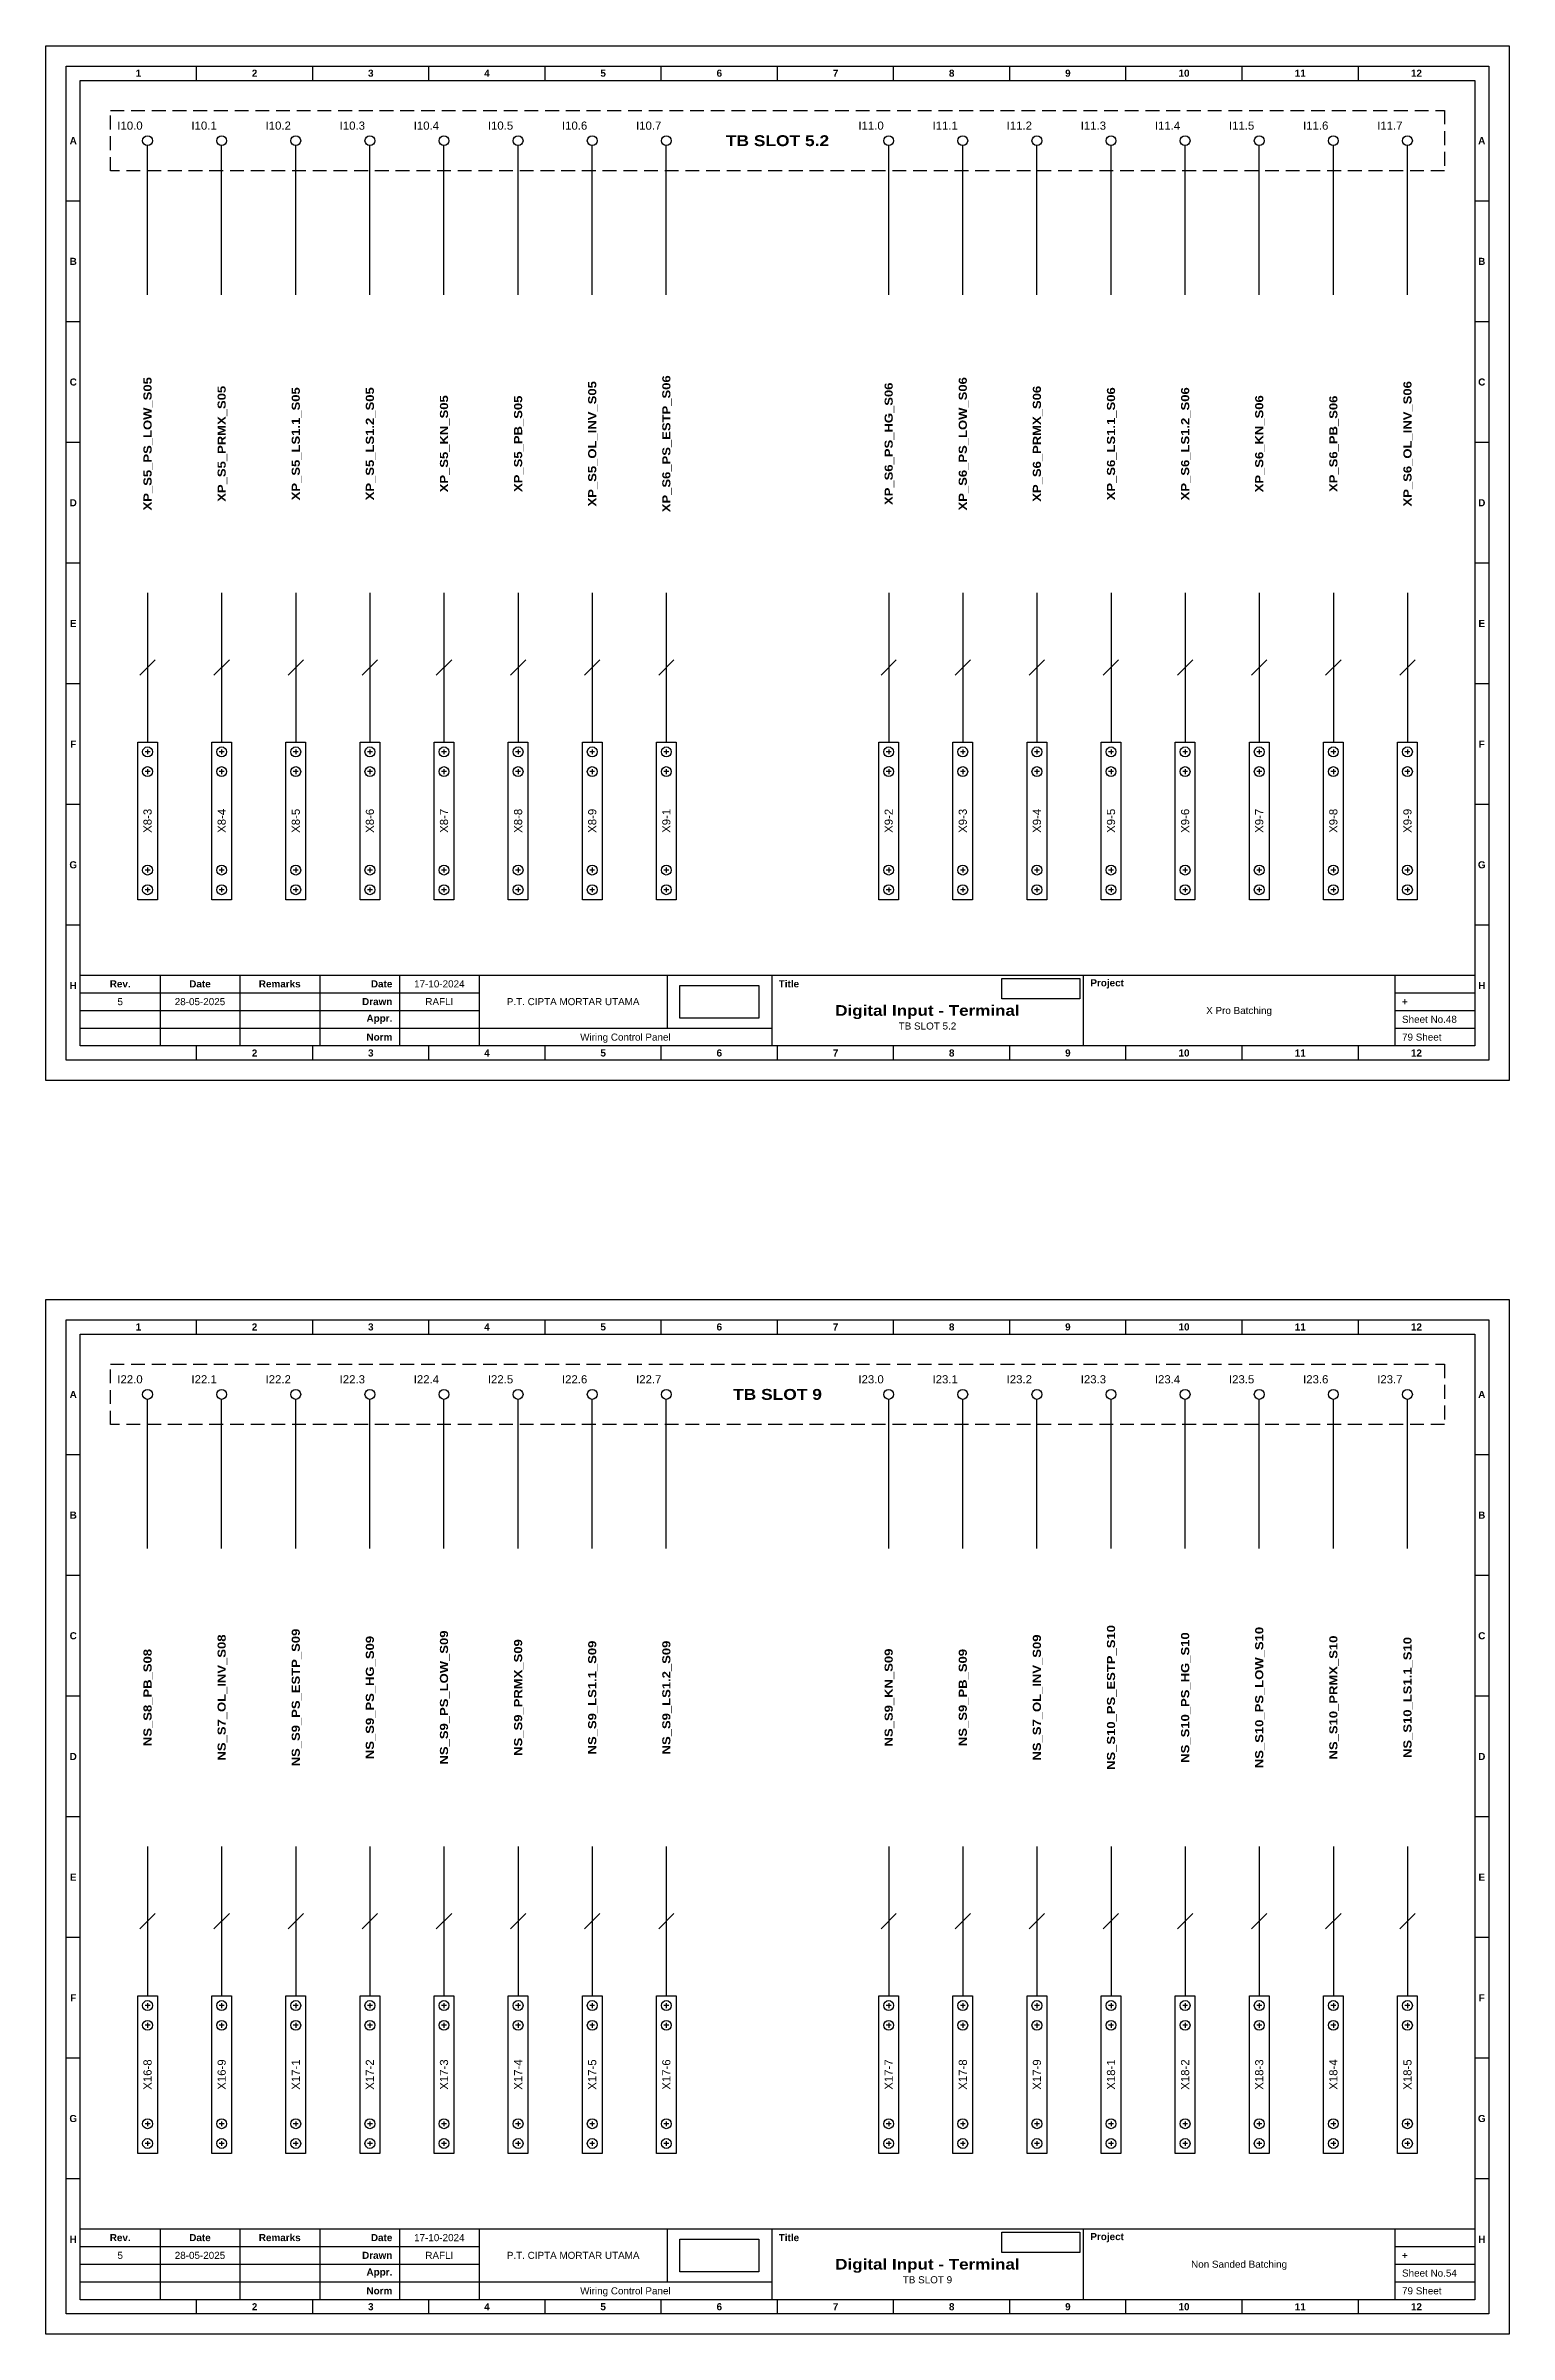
# Model space of a CAD drawing. Header units: millimetres. Extents: x 1758 to 3576, y 1915 to 2566.
# Drawn here: x 2068.1 to 2337.5, y 1914.5 to 2335.6 of the extents above; entities that cross this region are included whole.
import ezdxf
from ezdxf.enums import TextEntityAlignment as Align

# ---------------------------------------------------------------- set-up
doc = ezdxf.new("R2010")
doc.units = ezdxf.units.MM
doc.linetypes.add('HIDDEN', pattern=[9.525, 6.35, -3.175])
doc.styles.add('Bold', font='ariblk.ttf', dxfattribs={"height": 25.4})
doc.styles.get("Standard").update_dxf_attribs({"font": 'arial.ttf'})
picture_1 = doc.add_image_def('image1.png', size_in_pixel=(2048, 847))
picture_2 = doc.add_image_def('image2.png', size_in_pixel=(2092, 542))

# ---------------------------------------------------------------- blocks, each defined once
blk = doc.blocks.new('KOP MU PROJECT')
at = {"color": 6, "ltscale": 50}
for p, q in [((27.74, 184.05), (27.74, 186.66)), ((49.13, 184.05), (49.13, 186.66)), ((70.51, 184.05), (70.51, 186.66)), ((91.89, 184.05), (91.89, 186.66)), ((113.27, 184.05), (113.27, 186.66)), ((134.66, 184.05), (134.66, 186.66)), ((156.04, 184.05), (156.04, 186.66)), ((177.42, 184.05), (177.42, 186.66)), ((198.8, 184.05), (198.8, 186.66)), ((220.19, 184.05), (220.19, 186.66)), ((241.57, 184.05), (241.57, 186.66)), ((6.36, 161.84), (3.75, 161.84)), ((265.59, 161.84), (262.98, 161.84)), ((6.36, 139.63), (3.75, 139.63)), ((265.59, 139.63), (262.98, 139.63)), ((6.36, 117.42), (3.75, 117.42)), ((265.59, 117.42), (262.98, 117.42)), ((6.36, 95.22), (3.75, 95.22)), ((265.59, 95.22), (262.98, 95.22)), ((6.36, 73.01), (3.75, 73.01)), ((265.59, 73.01), (262.98, 73.01)), ((6.36, 50.8), (3.75, 50.8)), ((265.59, 50.8), (262.98, 50.8)), ((6.36, 28.59), (3.75, 28.59)), ((265.59, 28.59), (262.98, 28.59)), ((27.74, 3.75), (27.74, 6.36)), ((49.13, 3.75), (49.13, 6.36)), ((70.51, 3.75), (70.51, 6.36)), ((91.89, 3.75), (91.89, 6.36)), ((113.27, 3.75), (113.27, 6.36)), ((134.66, 3.75), (134.66, 6.36)), ((156.04, 3.75), (156.04, 6.36)), ((177.42, 3.75), (177.42, 6.36)), ((198.8, 3.75), (198.8, 6.36)), ((220.19, 3.75), (220.19, 6.36)), ((241.57, 3.75), (241.57, 6.36))]:
    blk.add_line(p, q, dxfattribs=at)
at = {"ltscale": 50}
for p, q in [((6.36, 19.41), (262.98, 19.41)), ((21.04, 19.41), (21.04, 6.36)), ((35.72, 19.41), (35.72, 6.36)), ((50.41, 19.41), (50.41, 6.36)), ((65.09, 19.41), (65.09, 6.36)), ((79.77, 19.41), (79.77, 6.36)), ((114.35, 19.41), (114.35, 9.62)), ((133.6, 19.41), (133.6, 6.36)), ((190.95, 19.41), (190.95, 6.36)), ((248.3, 19.41), (248.3, 6.36)), ((6.36, 16.15), (79.77, 16.15)), ((6.36, 12.89), (79.77, 12.89)), ((248.3, 16.15), (262.98, 16.15)), ((248.3, 12.89), (262.98, 12.89)), ((6.36, 9.62), (133.6, 9.62)), ((248.3, 9.62), (262.98, 9.62))]:
    blk.add_line(p, q, dxfattribs=at)
at = {"color": 1, "ltscale": 50}
blk.add_lwpolyline([(269.34, 0), (0, 0), (0, 190.41), (269.34, 190.41)], close=True, dxfattribs=at)
at = {"color": 6, "ltscale": 50}
for points in [[(265.59, 3.75), (3.75, 3.75), (3.75, 186.66), (265.59, 186.66)], [(262.98, 6.36), (6.36, 6.36), (6.36, 184.05), (262.98, 184.05)]]:
    blk.add_lwpolyline(points, close=True, dxfattribs=at)
at = {"ltscale": 50, "char_height": 1.305, "attachment_point": 4}
for s, width, heights, insert in [('\\pxqc;{\\fArial|b1|i0|c0|p34;1}', 21.3825, [2.51], (6.36, 185.36)), ('\\pxqc;{\\fArial|b1|i0|c0|p34;2}', 21.3825, [2.51], (27.74, 185.36)), ('\\pxqc;{\\fArial|b1|i0|c0|p34;3}', 21.3825, [2.51], (49.13, 185.36)), ('\\pxqc;{\\fArial|b1|i0|c0|p34;4}', 21.3825, [2.51], (70.51, 185.36)), ('\\pxqc;{\\fArial|b1|i0|c0|p34;5}', 21.3825, [2.51], (91.89, 185.36)), ('\\pxqc;{\\fArial|b1|i0|c0|p34;6}', 21.3825, [2.51], (113.27, 185.36)), ('\\pxqc;{\\fArial|b1|i0|c0|p34;7}', 21.3825, [2.51], (134.66, 185.36)), ('\\pxqc;{\\fArial|b1|i0|c0|p34;8}', 21.3825, [2.51], (156.04, 185.36)), ('\\pxqc;{\\fArial|b1|i0|c0|p34;9}', 21.3825, [2.51], (177.42, 185.36)), ('\\pxqc;{\\fArial|b1|i0|c0|p34;10}', 21.3825, [2.51], (198.8, 185.36)), ('\\pxqc;{\\fArial|b1|i0|c0|p34;11}', 21.3825, [2.51], (220.19, 185.36)), ('\\pxqc;{\\fArial|b1|i0|c0|p34;12}', 21.3825, [2.51], (241.57, 185.36)), ('\\pxqc;{\\fArial|b1|i0|c0|p34;A}', 2.61, [2.51], (3.75, 172.95)), ('\\pxqc;{\\fArial|b1|i0|c0|p34;A}', 2.61, [2.51], (262.98, 172.95)), ('\\pxqc;{\\fArial|b1|i0|c0|p34;B}', 2.61, [2.51], (3.75, 150.74)), ('\\pxqc;{\\fArial|b1|i0|c0|p34;B}', 2.61, [2.51], (262.98, 150.74)), ('\\pxqc;{\\fArial|b1|i0|c0|p34;C}', 2.61, [2.51], (3.75, 128.53)), ('\\pxqc;{\\fArial|b1|i0|c0|p34;C}', 2.61, [2.51], (262.98, 128.53)), ('\\pxqc;{\\fArial|b1|i0|c0|p34;D}', 2.61, [2.51], (3.75, 106.32)), ('\\pxqc;{\\fArial|b1|i0|c0|p34;D}', 2.61, [2.51], (262.98, 106.32)), ('\\pxqc;{\\fArial|b1|i0|c0|p34;E}', 2.61, [2.51], (3.75, 84.11)), ('\\pxqc;{\\fArial|b1|i0|c0|p34;E}', 2.61, [2.51], (262.98, 84.11)), ('\\pxqc;{\\fArial|b1|i0|c0|p34;F}', 2.61, [2.51], (3.75, 61.9)), ('\\pxqc;{\\fArial|b1|i0|c0|p34;F}', 2.61, [2.51], (262.98, 61.9)), ('\\pxqc;{\\fArial|b1|i0|c0|p34;G}', 2.61, [2.51], (3.75, 39.69)), ('\\pxqc;{\\fArial|b1|i0|c0|p34;G}', 2.61, [2.51], (262.98, 39.69)), ('\\pxqc;{\\fArial|b1|i0|c0|p34;H}', 2.61, [2.51], (3.75, 17.47)), ('\\pxqc;{\\fArial|b1|i0|c0|p34;Rev.}', 14.6811, [2.88], (6.36, 17.78)), ('\\pxqc;{\\fArial|b1|i0|c0|p34;Date}', 14.6811, [2.88], (21.04, 17.78)), ('\\pxqc;{\\fArial|b1|i0|c0|p34;Remarks}', 14.6811, [2.88], (35.72, 17.78)), ('\\pxqr;{\\fArial|b1|i0|c0|p34;Date}', 13.3761, [2.88], (50.41, 17.78)), ('\\pxql;{\\fArial|b1|i0|c0|p34;Title}', 50.2419, [2.88], (134.9, 17.78)), ('\\pxql;{\\fArial|b1|i0|c0|p34;Project}', 50.2419, [2.88], (192.25, 17.78)), ('\\pxqc;{\\fArial|b1|i0|c0|p34;H}', 2.61, [2.51], (262.98, 17.47)), ('\\pxqr;{\\fArial|b1|i0|c0|p34;Drawn}', 13.3761, [2.88], (50.41, 14.52)), ('\\pxql;{\\fArial|b1|i0|c0|p34;+}', 14.6811, [2.88], (249.61, 14.52)), ('\\pxqr;{\\fArial|b1|i0|c0|p34;Appr.}', 13.3761, [2.88], (50.41, 11.26)), ('\\pxqr;{\\fArial|b1|i0|c0|p34;Norm}', 13.3761, [2.88], (50.41, 7.99)), ('\\pxqc;{\\fArial|b1|i0|c0|p34;2}', 21.3825, [2.51], (27.74, 5.06)), ('\\pxqc;{\\fArial|b1|i0|c0|p34;3}', 21.3825, [2.51], (49.13, 5.06)), ('\\pxqc;{\\fArial|b1|i0|c0|p34;4}', 21.3825, [2.51], (70.51, 5.06)), ('\\pxqc;{\\fArial|b1|i0|c0|p34;5}', 21.3825, [2.51], (91.89, 5.06)), ('\\pxqc;{\\fArial|b1|i0|c0|p34;6}', 21.3825, [2.51], (113.27, 5.06)), ('\\pxqc;{\\fArial|b1|i0|c0|p34;7}', 21.3825, [2.51], (134.66, 5.06)), ('\\pxqc;{\\fArial|b1|i0|c0|p34;8}', 21.3825, [2.51], (156.04, 5.06)), ('\\pxqc;{\\fArial|b1|i0|c0|p34;9}', 21.3825, [2.51], (177.42, 5.06)), ('\\pxqc;{\\fArial|b1|i0|c0|p34;10}', 21.3825, [2.51], (198.8, 5.06)), ('\\pxqc;{\\fArial|b1|i0|c0|p34;11}', 21.3825, [2.51], (220.19, 5.06)), ('\\pxqc;{\\fArial|b1|i0|c0|p34;12}', 21.3825, [2.51], (241.57, 5.06))]:
    blk.add_mtext_dynamic_manual_height_columns(s, width=width, gutter_width=0.0326, heights=heights, dxfattribs=dict(at, insert=insert))
at = {"ltscale": 50}
for tag, p in [('DATECREATED', (72.43, 17.78)), ('REV', (13.7, 14.52)), ('REVDATE', (28.38, 14.52)), ('REMARKS', (43.06, 14.52)), ('DRAWN', (72.43, 14.52)), ('COMPANY', (97.06, 14.52)), ('PROJECT', (219.62, 12.89)), ('NORM', (72.43, 7.99)), ('APPR', (72.43, 11.26)), ('DRAWINGCATEGORY', (106.68, 7.99)), ('DESCRIPTION', (162.27, 10.03))]:
    blk.add_attdef(tag, text='', height=1.3, dxfattribs=at).set_placement(p, align=Align.MIDDLE_CENTER)
at = {"ltscale": 50, "style": 'Bold'}
blk.add_attdef('TITLE', text='', height=1.96, dxfattribs=at).set_placement((162.27, 12.89), align=Align.MIDDLE_CENTER)
at = {"ltscale": 50}
for tag, p in [('TOTALSHEET', (249.61, 7.99)), ('SHEETNUMBER', (249.61, 11.26))]:
    blk.add_attdef(tag, text='', height=1.3, dxfattribs=at).set_placement(p, align=Align.MIDDLE_LEFT)
image = blk.add_image(picture_1, insert=(116.72, 11.48), size_in_units=(14.5, 6), dxfattribs=at)
image.dxf.flags = 15
image = blk.add_image(picture_2, insert=(175.94, 15.04), size_in_units=(14.36, 3.72), dxfattribs=at)
image.dxf.flags = 15

msp = doc.modelspace()

# ---------------------------------------------------------------- linework, layer by layer
at = {"color": 146, "true_color": 0x105689}
for p, q in [((2086.85, 2289.83), (2086.85, 2317.27)), ((2100.49, 2289.83), (2100.49, 2317.27)), ((2114.13, 2289.83), (2114.13, 2317.27)), ((2127.77, 2289.83), (2127.77, 2317.27)), ((2141.41, 2289.83), (2141.41, 2317.27)), ((2155.05, 2289.83), (2155.05, 2317.27)), ((2168.69, 2289.83), (2168.69, 2317.27)), ((2182.33, 2289.83), (2182.33, 2317.27)), ((2223.25, 2289.83), (2223.25, 2317.27)), ((2236.89, 2289.83), (2236.89, 2317.27)), ((2250.53, 2289.83), (2250.53, 2317.27)), ((2264.17, 2289.83), (2264.17, 2317.27)), ((2277.81, 2289.83), (2277.81, 2317.27)), ((2291.45, 2289.83), (2291.45, 2317.27)), ((2305.09, 2289.83), (2305.09, 2317.27)), ((2318.73, 2289.83), (2318.73, 2317.27)), ((2086.85, 2234.96), (2086.85, 2207.52)), ((2100.49, 2234.96), (2100.49, 2207.52)), ((2114.13, 2234.96), (2114.13, 2207.52)), ((2127.77, 2234.96), (2127.77, 2207.52)), ((2141.41, 2234.96), (2141.41, 2207.52)), ((2155.05, 2234.96), (2155.05, 2207.52)), ((2168.69, 2234.96), (2168.69, 2207.52)), ((2182.33, 2234.96), (2182.33, 2207.52)), ((2223.25, 2234.96), (2223.25, 2207.52)), ((2236.89, 2234.96), (2236.89, 2207.52)), ((2250.53, 2234.96), (2250.53, 2207.52)), ((2264.17, 2234.96), (2264.17, 2207.52)), ((2277.81, 2234.96), (2277.81, 2207.52)), ((2291.45, 2234.96), (2291.45, 2207.52)), ((2305.09, 2234.96), (2305.09, 2207.52)), ((2318.73, 2234.96), (2318.73, 2207.52)), ((2085.44, 2219.83), (2088.27, 2222.66)), ((2099.08, 2219.83), (2101.91, 2222.66)), ((2112.72, 2219.83), (2115.55, 2222.66)), ((2126.36, 2219.83), (2129.19, 2222.66)), ((2140, 2219.83), (2142.83, 2222.66)), ((2153.64, 2219.83), (2156.47, 2222.66)), ((2167.28, 2219.83), (2170.11, 2222.66)), ((2180.92, 2219.83), (2183.74, 2222.66)), ((2221.84, 2219.83), (2224.66, 2222.66)), ((2235.48, 2219.83), (2238.3, 2222.66)), ((2249.12, 2219.83), (2251.94, 2222.66)), ((2262.75, 2219.83), (2265.58, 2222.66)), ((2276.39, 2219.83), (2279.22, 2222.66)), ((2290.03, 2219.83), (2292.86, 2222.66)), ((2303.67, 2219.83), (2306.5, 2222.66)), ((2317.31, 2219.83), (2320.14, 2222.66)), ((2086.85, 2059.13), (2086.85, 2086.57)), ((2100.49, 2059.13), (2100.49, 2086.57)), ((2114.13, 2059.13), (2114.13, 2086.57)), ((2127.77, 2059.13), (2127.77, 2086.57)), ((2141.41, 2059.13), (2141.41, 2086.57)), ((2155.05, 2059.13), (2155.05, 2086.57)), ((2168.69, 2059.13), (2168.69, 2086.57)), ((2182.33, 2059.13), (2182.33, 2086.57)), ((2223.25, 2059.13), (2223.25, 2086.57)), ((2236.89, 2059.13), (2236.89, 2086.57)), ((2250.53, 2059.13), (2250.53, 2086.57)), ((2264.17, 2059.13), (2264.17, 2086.57)), ((2277.81, 2059.13), (2277.81, 2086.57)), ((2291.45, 2059.13), (2291.45, 2086.57)), ((2305.09, 2059.13), (2305.09, 2086.57)), ((2318.73, 2059.13), (2318.73, 2086.57)), ((2086.85, 2004.26), (2086.85, 1976.82)), ((2100.49, 2004.26), (2100.49, 1976.82)), ((2114.13, 2004.26), (2114.13, 1976.82)), ((2127.77, 2004.26), (2127.77, 1976.82)), ((2141.41, 2004.26), (2141.41, 1976.82)), ((2155.05, 2004.26), (2155.05, 1976.82)), ((2168.69, 2004.26), (2168.69, 1976.82)), ((2182.33, 2004.26), (2182.33, 1976.82)), ((2223.25, 2004.26), (2223.25, 1976.82)), ((2236.89, 2004.26), (2236.89, 1976.82)), ((2250.53, 2004.26), (2250.53, 1976.82)), ((2264.17, 2004.26), (2264.17, 1976.82)), ((2277.81, 2004.26), (2277.81, 1976.82)), ((2291.45, 2004.26), (2291.45, 1976.82)), ((2305.09, 2004.26), (2305.09, 1976.82)), ((2318.73, 2004.26), (2318.73, 1976.82)), ((2085.44, 1989.12), (2088.27, 1991.95)), ((2099.08, 1989.12), (2101.91, 1991.95)), ((2112.72, 1989.12), (2115.55, 1991.95)), ((2126.36, 1989.12), (2129.19, 1991.95)), ((2140, 1989.12), (2142.83, 1991.95)), ((2153.64, 1989.12), (2156.47, 1991.95)), ((2167.28, 1989.12), (2170.11, 1991.95)), ((2180.92, 1989.12), (2183.74, 1991.95)), ((2221.84, 1989.12), (2224.66, 1991.95)), ((2235.48, 1989.12), (2238.3, 1991.95)), ((2249.12, 1989.12), (2251.94, 1991.95)), ((2262.75, 1989.12), (2265.58, 1991.95)), ((2276.39, 1989.12), (2279.22, 1991.95)), ((2290.03, 1989.12), (2292.86, 1991.95)), ((2303.67, 1989.12), (2306.5, 1991.95)), ((2317.31, 1989.12), (2320.14, 1991.95))]:
    msp.add_line(p, q, dxfattribs=at)
at = {"color": 6}
for p, q in [((2087.31, 2205.71), (2086.4, 2205.71)), ((2086.85, 2206.16), (2086.85, 2205.26)), ((2086.85, 2202.54), (2086.85, 2201.63)), ((2100.95, 2205.71), (2100.04, 2205.71)), ((2100.49, 2206.16), (2100.49, 2205.26)), ((2100.49, 2202.54), (2100.49, 2201.63)), ((2114.59, 2205.71), (2113.68, 2205.71)), ((2114.13, 2206.16), (2114.13, 2205.26)), ((2114.13, 2202.54), (2114.13, 2201.63)), ((2128.23, 2205.71), (2127.32, 2205.71)), ((2127.77, 2206.16), (2127.77, 2205.26)), ((2127.77, 2202.54), (2127.77, 2201.63)), ((2141.86, 2205.71), (2140.96, 2205.71)), ((2141.41, 2206.16), (2141.41, 2205.26)), ((2141.41, 2202.54), (2141.41, 2201.63)), ((2155.5, 2205.71), (2154.6, 2205.71)), ((2155.05, 2206.16), (2155.05, 2205.26)), ((2155.05, 2202.54), (2155.05, 2201.63)), ((2169.14, 2205.71), (2168.24, 2205.71)), ((2168.69, 2206.16), (2168.69, 2205.26)), ((2168.69, 2202.54), (2168.69, 2201.63)), ((2182.78, 2205.71), (2181.88, 2205.71)), ((2182.33, 2206.16), (2182.33, 2205.26)), ((2182.33, 2202.54), (2182.33, 2201.63)), ((2223.7, 2205.71), (2222.8, 2205.71)), ((2223.25, 2206.16), (2223.25, 2205.26)), ((2223.25, 2202.54), (2223.25, 2201.63)), ((2237.34, 2205.71), (2236.44, 2205.71)), ((2236.89, 2206.16), (2236.89, 2205.26)), ((2236.89, 2202.54), (2236.89, 2201.63)), ((2250.98, 2205.71), (2250.08, 2205.71)), ((2250.53, 2206.16), (2250.53, 2205.26)), ((2250.53, 2202.54), (2250.53, 2201.63)), ((2264.62, 2205.71), (2263.72, 2205.71)), ((2264.17, 2206.16), (2264.17, 2205.26)), ((2264.17, 2202.54), (2264.17, 2201.63)), ((2278.26, 2205.71), (2277.36, 2205.71)), ((2277.81, 2206.16), (2277.81, 2205.26)), ((2277.81, 2202.54), (2277.81, 2201.63)), ((2291.9, 2205.71), (2291, 2205.71)), ((2291.45, 2206.16), (2291.45, 2205.26)), ((2291.45, 2202.54), (2291.45, 2201.63)), ((2305.54, 2205.71), (2304.64, 2205.71)), ((2305.09, 2206.16), (2305.09, 2205.26)), ((2305.09, 2202.54), (2305.09, 2201.63)), ((2319.18, 2205.71), (2318.27, 2205.71)), ((2318.73, 2206.16), (2318.73, 2205.26)), ((2318.73, 2202.54), (2318.73, 2201.63)), ((2087.31, 2202.08), (2086.4, 2202.08)), ((2100.95, 2202.08), (2100.04, 2202.08)), ((2114.59, 2202.08), (2113.68, 2202.08)), ((2128.23, 2202.08), (2127.32, 2202.08)), ((2141.86, 2202.08), (2140.96, 2202.08)), ((2155.5, 2202.08), (2154.6, 2202.08)), ((2169.14, 2202.08), (2168.24, 2202.08)), ((2182.78, 2202.08), (2181.88, 2202.08)), ((2223.7, 2202.08), (2222.8, 2202.08)), ((2237.34, 2202.08), (2236.44, 2202.08)), ((2250.98, 2202.08), (2250.08, 2202.08)), ((2264.62, 2202.08), (2263.72, 2202.08)), ((2278.26, 2202.08), (2277.36, 2202.08)), ((2291.9, 2202.08), (2291, 2202.08)), ((2305.54, 2202.08), (2304.64, 2202.08)), ((2319.18, 2202.08), (2318.27, 2202.08)), ((2087.31, 2183.95), (2086.4, 2183.95)), ((2086.85, 2184.41), (2086.85, 2183.5)), ((2100.95, 2183.95), (2100.04, 2183.95)), ((2100.49, 2184.41), (2100.49, 2183.5)), ((2114.59, 2183.95), (2113.68, 2183.95)), ((2114.13, 2184.41), (2114.13, 2183.5)), ((2128.23, 2183.95), (2127.32, 2183.95)), ((2127.77, 2184.41), (2127.77, 2183.5)), ((2141.86, 2183.95), (2140.96, 2183.95)), ((2141.41, 2184.41), (2141.41, 2183.5)), ((2155.5, 2183.95), (2154.6, 2183.95)), ((2155.05, 2184.41), (2155.05, 2183.5)), ((2169.14, 2183.95), (2168.24, 2183.95)), ((2168.69, 2184.41), (2168.69, 2183.5)), ((2182.78, 2183.95), (2181.88, 2183.95)), ((2182.33, 2184.41), (2182.33, 2183.5)), ((2223.7, 2183.95), (2222.8, 2183.95)), ((2223.25, 2184.41), (2223.25, 2183.5)), ((2237.34, 2183.95), (2236.44, 2183.95)), ((2236.89, 2184.41), (2236.89, 2183.5)), ((2250.98, 2183.95), (2250.08, 2183.95)), ((2250.53, 2184.41), (2250.53, 2183.5)), ((2264.62, 2183.95), (2263.72, 2183.95)), ((2264.17, 2184.41), (2264.17, 2183.5)), ((2278.26, 2183.95), (2277.36, 2183.95)), ((2277.81, 2184.41), (2277.81, 2183.5)), ((2291.9, 2183.95), (2291, 2183.95)), ((2291.45, 2184.41), (2291.45, 2183.5)), ((2305.54, 2183.95), (2304.64, 2183.95)), ((2305.09, 2184.41), (2305.09, 2183.5)), ((2319.18, 2183.95), (2318.27, 2183.95)), ((2318.73, 2184.41), (2318.73, 2183.5)), ((2087.31, 2180.33), (2086.4, 2180.33)), ((2086.85, 2180.78), (2086.85, 2179.87)), ((2100.95, 2180.33), (2100.04, 2180.33)), ((2100.49, 2180.78), (2100.49, 2179.87)), ((2114.59, 2180.33), (2113.68, 2180.33)), ((2114.13, 2180.78), (2114.13, 2179.87)), ((2128.23, 2180.33), (2127.32, 2180.33)), ((2127.77, 2180.78), (2127.77, 2179.87)), ((2141.86, 2180.33), (2140.96, 2180.33)), ((2141.41, 2180.78), (2141.41, 2179.87)), ((2155.5, 2180.33), (2154.6, 2180.33)), ((2155.05, 2180.78), (2155.05, 2179.87)), ((2169.14, 2180.33), (2168.24, 2180.33)), ((2168.69, 2180.78), (2168.69, 2179.87)), ((2182.78, 2180.33), (2181.88, 2180.33)), ((2182.33, 2180.78), (2182.33, 2179.87)), ((2223.7, 2180.33), (2222.8, 2180.33)), ((2223.25, 2180.78), (2223.25, 2179.87)), ((2237.34, 2180.33), (2236.44, 2180.33)), ((2236.89, 2180.78), (2236.89, 2179.87)), ((2250.98, 2180.33), (2250.08, 2180.33)), ((2250.53, 2180.78), (2250.53, 2179.87)), ((2264.62, 2180.33), (2263.72, 2180.33)), ((2264.17, 2180.78), (2264.17, 2179.87)), ((2278.26, 2180.33), (2277.36, 2180.33)), ((2277.81, 2180.78), (2277.81, 2179.87)), ((2291.9, 2180.33), (2291, 2180.33)), ((2291.45, 2180.78), (2291.45, 2179.87)), ((2305.54, 2180.33), (2304.64, 2180.33)), ((2305.09, 2180.78), (2305.09, 2179.87)), ((2319.18, 2180.33), (2318.27, 2180.33)), ((2318.73, 2180.78), (2318.73, 2179.87)), ((2086.85, 1975.46), (2086.85, 1974.55)), ((2100.49, 1975.46), (2100.49, 1974.55)), ((2114.13, 1975.46), (2114.13, 1974.55)), ((2127.77, 1975.46), (2127.77, 1974.55)), ((2141.41, 1975.46), (2141.41, 1974.55)), ((2155.05, 1975.46), (2155.05, 1974.55)), ((2168.69, 1975.46), (2168.69, 1974.55)), ((2182.33, 1975.46), (2182.33, 1974.55)), ((2223.25, 1975.46), (2223.25, 1974.55)), ((2236.89, 1975.46), (2236.89, 1974.55)), ((2250.53, 1975.46), (2250.53, 1974.55)), ((2264.17, 1975.46), (2264.17, 1974.55)), ((2277.81, 1975.46), (2277.81, 1974.55)), ((2291.45, 1975.46), (2291.45, 1974.55)), ((2305.09, 1975.46), (2305.09, 1974.55)), ((2318.73, 1975.46), (2318.73, 1974.55)), ((2087.31, 1975.01), (2086.4, 1975.01)), ((2087.31, 1971.38), (2086.4, 1971.38)), ((2086.85, 1971.83), (2086.85, 1970.93)), ((2100.95, 1975.01), (2100.04, 1975.01)), ((2100.95, 1971.38), (2100.04, 1971.38)), ((2100.49, 1971.83), (2100.49, 1970.93)), ((2114.59, 1975.01), (2113.68, 1975.01)), ((2114.59, 1971.38), (2113.68, 1971.38)), ((2114.13, 1971.83), (2114.13, 1970.93)), ((2128.23, 1975.01), (2127.32, 1975.01)), ((2128.23, 1971.38), (2127.32, 1971.38)), ((2127.77, 1971.83), (2127.77, 1970.93)), ((2141.86, 1975.01), (2140.96, 1975.01)), ((2141.86, 1971.38), (2140.96, 1971.38)), ((2141.41, 1971.83), (2141.41, 1970.93)), ((2155.5, 1975.01), (2154.6, 1975.01)), ((2155.5, 1971.38), (2154.6, 1971.38)), ((2155.05, 1971.83), (2155.05, 1970.93)), ((2169.14, 1975.01), (2168.24, 1975.01)), ((2169.14, 1971.38), (2168.24, 1971.38)), ((2168.69, 1971.83), (2168.69, 1970.93)), ((2182.78, 1975.01), (2181.88, 1975.01)), ((2182.78, 1971.38), (2181.88, 1971.38)), ((2182.33, 1971.83), (2182.33, 1970.93)), ((2223.7, 1975.01), (2222.8, 1975.01)), ((2223.7, 1971.38), (2222.8, 1971.38)), ((2223.25, 1971.83), (2223.25, 1970.93)), ((2237.34, 1975.01), (2236.44, 1975.01)), ((2237.34, 1971.38), (2236.44, 1971.38)), ((2236.89, 1971.83), (2236.89, 1970.93)), ((2250.98, 1975.01), (2250.08, 1975.01)), ((2250.98, 1971.38), (2250.08, 1971.38)), ((2250.53, 1971.83), (2250.53, 1970.93)), ((2264.62, 1975.01), (2263.72, 1975.01)), ((2264.62, 1971.38), (2263.72, 1971.38)), ((2264.17, 1971.83), (2264.17, 1970.93)), ((2278.26, 1975.01), (2277.36, 1975.01)), ((2278.26, 1971.38), (2277.36, 1971.38)), ((2277.81, 1971.83), (2277.81, 1970.93)), ((2291.9, 1975.01), (2291, 1975.01)), ((2291.9, 1971.38), (2291, 1971.38)), ((2291.45, 1971.83), (2291.45, 1970.93)), ((2305.54, 1975.01), (2304.64, 1975.01)), ((2305.54, 1971.38), (2304.64, 1971.38)), ((2305.09, 1971.83), (2305.09, 1970.93)), ((2319.18, 1975.01), (2318.27, 1975.01)), ((2319.18, 1971.38), (2318.27, 1971.38)), ((2318.73, 1971.83), (2318.73, 1970.93)), ((2087.31, 1953.25), (2086.4, 1953.25)), ((2086.85, 1953.7), (2086.85, 1952.79)), ((2086.85, 1950.07), (2086.85, 1949.17)), ((2100.95, 1953.25), (2100.04, 1953.25)), ((2100.49, 1953.7), (2100.49, 1952.79)), ((2100.49, 1950.07), (2100.49, 1949.17)), ((2114.59, 1953.25), (2113.68, 1953.25)), ((2114.13, 1953.7), (2114.13, 1952.79)), ((2114.13, 1950.07), (2114.13, 1949.17)), ((2128.23, 1953.25), (2127.32, 1953.25)), ((2127.77, 1953.7), (2127.77, 1952.79)), ((2127.77, 1950.07), (2127.77, 1949.17)), ((2141.86, 1953.25), (2140.96, 1953.25)), ((2141.41, 1953.7), (2141.41, 1952.79)), ((2141.41, 1950.07), (2141.41, 1949.17)), ((2155.5, 1953.25), (2154.6, 1953.25)), ((2155.05, 1953.7), (2155.05, 1952.79)), ((2155.05, 1950.07), (2155.05, 1949.17)), ((2169.14, 1953.25), (2168.24, 1953.25)), ((2168.69, 1953.7), (2168.69, 1952.79)), ((2168.69, 1950.07), (2168.69, 1949.17)), ((2182.78, 1953.25), (2181.88, 1953.25)), ((2182.33, 1953.7), (2182.33, 1952.79)), ((2182.33, 1950.07), (2182.33, 1949.17)), ((2223.7, 1953.25), (2222.8, 1953.25)), ((2223.25, 1953.7), (2223.25, 1952.79)), ((2223.25, 1950.07), (2223.25, 1949.17)), ((2237.34, 1953.25), (2236.44, 1953.25)), ((2236.89, 1953.7), (2236.89, 1952.79)), ((2236.89, 1950.07), (2236.89, 1949.17)), ((2250.98, 1953.25), (2250.08, 1953.25)), ((2250.53, 1953.7), (2250.53, 1952.79)), ((2250.53, 1950.07), (2250.53, 1949.17)), ((2264.62, 1953.25), (2263.72, 1953.25)), ((2264.17, 1953.7), (2264.17, 1952.79)), ((2264.17, 1950.07), (2264.17, 1949.17)), ((2278.26, 1953.25), (2277.36, 1953.25)), ((2277.81, 1953.7), (2277.81, 1952.79)), ((2277.81, 1950.07), (2277.81, 1949.17)), ((2291.9, 1953.25), (2291, 1953.25)), ((2291.45, 1953.7), (2291.45, 1952.79)), ((2291.45, 1950.07), (2291.45, 1949.17)), ((2305.54, 1953.25), (2304.64, 1953.25)), ((2305.09, 1953.7), (2305.09, 1952.79)), ((2305.09, 1950.07), (2305.09, 1949.17)), ((2319.18, 1953.25), (2318.27, 1953.25)), ((2318.73, 1953.7), (2318.73, 1952.79)), ((2318.73, 1950.07), (2318.73, 1949.17)), ((2087.31, 1949.62), (2086.4, 1949.62)), ((2100.95, 1949.62), (2100.04, 1949.62)), ((2114.59, 1949.62), (2113.68, 1949.62)), ((2128.23, 1949.62), (2127.32, 1949.62)), ((2141.86, 1949.62), (2140.96, 1949.62)), ((2155.5, 1949.62), (2154.6, 1949.62)), ((2169.14, 1949.62), (2168.24, 1949.62)), ((2182.78, 1949.62), (2181.88, 1949.62)), ((2223.7, 1949.62), (2222.8, 1949.62)), ((2237.34, 1949.62), (2236.44, 1949.62)), ((2250.98, 1949.62), (2250.08, 1949.62)), ((2264.62, 1949.62), (2263.72, 1949.62)), ((2278.26, 1949.62), (2277.36, 1949.62)), ((2291.9, 1949.62), (2291, 1949.62)), ((2305.54, 1949.62), (2304.64, 1949.62)), ((2319.18, 1949.62), (2318.27, 1949.62))]:
    msp.add_line(p, q, dxfattribs=at)
at = {"linetype": 'HIDDEN', "ltscale": 0.4}
for points in [[(2080.03, 2323.73), (2325.55, 2323.73), (2325.55, 2312.63), (2080.03, 2312.63)], [(2080.03, 2093.02), (2325.55, 2093.02), (2325.55, 2081.92), (2080.03, 2081.92)]]:
    msp.add_lwpolyline(points, close=True, dxfattribs=at)
at = {"color": 6}
for points in [[(2085.04, 2207.52), (2088.67, 2207.52), (2088.67, 2178.51), (2085.04, 2178.51)], [(2098.68, 2207.52), (2102.31, 2207.52), (2102.31, 2178.51), (2098.68, 2178.51)], [(2112.32, 2207.52), (2115.95, 2207.52), (2115.95, 2178.51), (2112.32, 2178.51)], [(2125.96, 2207.52), (2129.59, 2207.52), (2129.59, 2178.51), (2125.96, 2178.51)], [(2139.6, 2207.52), (2143.22, 2207.52), (2143.22, 2178.51), (2139.6, 2178.51)], [(2153.24, 2207.52), (2156.86, 2207.52), (2156.86, 2178.51), (2153.24, 2178.51)], [(2166.88, 2207.52), (2170.5, 2207.52), (2170.5, 2178.51), (2166.88, 2178.51)], [(2180.52, 2207.52), (2184.14, 2207.52), (2184.14, 2178.51), (2180.52, 2178.51)], [(2221.44, 2207.52), (2225.06, 2207.52), (2225.06, 2178.51), (2221.44, 2178.51)], [(2235.08, 2207.52), (2238.7, 2207.52), (2238.7, 2178.51), (2235.08, 2178.51)], [(2248.72, 2207.52), (2252.34, 2207.52), (2252.34, 2178.51), (2248.72, 2178.51)], [(2262.36, 2207.52), (2265.98, 2207.52), (2265.98, 2178.51), (2262.36, 2178.51)], [(2276, 2207.52), (2279.62, 2207.52), (2279.62, 2178.51), (2276, 2178.51)], [(2289.64, 2207.52), (2293.26, 2207.52), (2293.26, 2178.51), (2289.64, 2178.51)], [(2303.28, 2207.52), (2306.9, 2207.52), (2306.9, 2178.51), (2303.28, 2178.51)], [(2316.91, 2207.52), (2320.54, 2207.52), (2320.54, 2178.51), (2316.91, 2178.51)], [(2085.04, 1976.82), (2088.67, 1976.82), (2088.67, 1947.81), (2085.04, 1947.81)], [(2098.68, 1976.82), (2102.31, 1976.82), (2102.31, 1947.81), (2098.68, 1947.81)], [(2112.32, 1976.82), (2115.95, 1976.82), (2115.95, 1947.81), (2112.32, 1947.81)], [(2125.96, 1976.82), (2129.59, 1976.82), (2129.59, 1947.81), (2125.96, 1947.81)], [(2139.6, 1976.82), (2143.22, 1976.82), (2143.22, 1947.81), (2139.6, 1947.81)], [(2153.24, 1976.82), (2156.86, 1976.82), (2156.86, 1947.81), (2153.24, 1947.81)], [(2166.88, 1976.82), (2170.5, 1976.82), (2170.5, 1947.81), (2166.88, 1947.81)], [(2180.52, 1976.82), (2184.14, 1976.82), (2184.14, 1947.81), (2180.52, 1947.81)], [(2221.44, 1976.82), (2225.06, 1976.82), (2225.06, 1947.81), (2221.44, 1947.81)], [(2235.08, 1976.82), (2238.7, 1976.82), (2238.7, 1947.81), (2235.08, 1947.81)], [(2248.72, 1976.82), (2252.34, 1976.82), (2252.34, 1947.81), (2248.72, 1947.81)], [(2262.36, 1976.82), (2265.98, 1976.82), (2265.98, 1947.81), (2262.36, 1947.81)], [(2276, 1976.82), (2279.62, 1976.82), (2279.62, 1947.81), (2276, 1947.81)], [(2289.64, 1976.82), (2293.26, 1976.82), (2293.26, 1947.81), (2289.64, 1947.81)], [(2303.28, 1976.82), (2306.9, 1976.82), (2306.9, 1947.81), (2303.28, 1947.81)], [(2316.91, 1976.82), (2320.54, 1976.82), (2320.54, 1947.81), (2316.91, 1947.81)]]:
    msp.add_lwpolyline(points, close=True, dxfattribs=at)
at = {"color": 146, "ltscale": 500, "true_color": 0x105689}
for centre in [(2086.85, 2318.18), (2100.49, 2318.18), (2114.13, 2318.18), (2127.77, 2318.18), (2141.41, 2318.18), (2155.05, 2318.18), (2168.69, 2318.18), (2182.33, 2318.18), (2223.25, 2318.18), (2236.89, 2318.18), (2250.53, 2318.18), (2264.17, 2318.18), (2277.81, 2318.18), (2291.45, 2318.18), (2305.09, 2318.18), (2318.73, 2318.18), (2086.85, 2087.47), (2100.49, 2087.47), (2114.13, 2087.47), (2127.77, 2087.47), (2141.41, 2087.47), (2155.05, 2087.47), (2168.69, 2087.47), (2182.33, 2087.47), (2223.25, 2087.47), (2236.89, 2087.47), (2250.53, 2087.47), (2264.17, 2087.47), (2277.81, 2087.47), (2291.45, 2087.47), (2305.09, 2087.47), (2318.73, 2087.47)]:
    msp.add_circle(centre, 0.907, dxfattribs=at)
at = {"color": 6, "ltscale": 500}
for centre in [(2086.85, 2205.71), (2086.85, 2202.08), (2100.49, 2205.71), (2100.49, 2202.08), (2114.13, 2205.71), (2114.13, 2202.08), (2127.77, 2205.71), (2127.77, 2202.08), (2141.41, 2205.71), (2141.41, 2202.08), (2155.05, 2205.71), (2155.05, 2202.08), (2168.69, 2205.71), (2168.69, 2202.08), (2182.33, 2205.71), (2182.33, 2202.08), (2223.25, 2205.71), (2223.25, 2202.08), (2236.89, 2205.71), (2236.89, 2202.08), (2250.53, 2205.71), (2250.53, 2202.08), (2264.17, 2205.71), (2264.17, 2202.08), (2277.81, 2205.71), (2277.81, 2202.08), (2291.45, 2205.71), (2291.45, 2202.08), (2305.09, 2205.71), (2305.09, 2202.08), (2318.73, 2205.71), (2318.73, 2202.08), (2086.85, 2183.95), (2100.49, 2183.95), (2114.13, 2183.95), (2127.77, 2183.95), (2141.41, 2183.95), (2155.05, 2183.95), (2168.69, 2183.95), (2182.33, 2183.95), (2223.25, 2183.95), (2236.89, 2183.95), (2250.53, 2183.95), (2264.17, 2183.95), (2277.81, 2183.95), (2291.45, 2183.95), (2305.09, 2183.95), (2318.73, 2183.95), (2086.85, 2180.33), (2100.49, 2180.33), (2114.13, 2180.33), (2127.77, 2180.33), (2141.41, 2180.33), (2155.05, 2180.33), (2168.69, 2180.33), (2182.33, 2180.33), (2223.25, 2180.33), (2236.89, 2180.33), (2250.53, 2180.33), (2264.17, 2180.33), (2277.81, 2180.33), (2291.45, 2180.33), (2305.09, 2180.33), (2318.73, 2180.33), (2086.85, 1975.01), (2100.49, 1975.01), (2114.13, 1975.01), (2127.77, 1975.01), (2141.41, 1975.01), (2155.05, 1975.01), (2168.69, 1975.01), (2182.33, 1975.01), (2223.25, 1975.01), (2236.89, 1975.01), (2250.53, 1975.01), (2264.17, 1975.01), (2277.81, 1975.01), (2291.45, 1975.01), (2305.09, 1975.01), (2318.73, 1975.01), (2086.85, 1971.38), (2100.49, 1971.38), (2114.13, 1971.38), (2127.77, 1971.38), (2141.41, 1971.38), (2155.05, 1971.38), (2168.69, 1971.38), (2182.33, 1971.38), (2223.25, 1971.38), (2236.89, 1971.38), (2250.53, 1971.38), (2264.17, 1971.38), (2277.81, 1971.38), (2291.45, 1971.38), (2305.09, 1971.38), (2318.73, 1971.38), (2086.85, 1953.25), (2100.49, 1953.25), (2114.13, 1953.25), (2127.77, 1953.25), (2141.41, 1953.25), (2155.05, 1953.25), (2168.69, 1953.25), (2182.33, 1953.25), (2223.25, 1953.25), (2236.89, 1953.25), (2250.53, 1953.25), (2264.17, 1953.25), (2277.81, 1953.25), (2291.45, 1953.25), (2305.09, 1953.25), (2318.73, 1953.25), (2086.85, 1949.62), (2100.49, 1949.62), (2114.13, 1949.62), (2127.77, 1949.62), (2141.41, 1949.62), (2155.05, 1949.62), (2168.69, 1949.62), (2182.33, 1949.62), (2223.25, 1949.62), (2236.89, 1949.62), (2250.53, 1949.62), (2264.17, 1949.62), (2277.81, 1949.62), (2291.45, 1949.62), (2305.09, 1949.62), (2318.73, 1949.62)]:
    msp.add_circle(centre, 0.907, dxfattribs=at)

# ---------------------------------------------------------------- block references
for p, values in [((2068.12, 2145.23), {'DESCRIPTION': 'TB SLOT 5.2', 'TITLE': 'Digital Input - Terminal', 'PROJECT': 'X Pro Batching', 'COMPANY': 'P.T. CIPTA MORTAR UTAMA', 'DRAWINGCATEGORY': 'Wiring Control Panel', 'DRAWN': 'RAFLI', 'DATECREATED': '17-10-2024', 'REVDATE': '28-05-2025', 'REV': '5', 'SHEETNUMBER': 'Sheet No.48', 'TOTALSHEET': '79 Sheet'}), ((2068.12, 1914.52), {'DESCRIPTION': 'TB SLOT 9', 'TITLE': 'Digital Input - Terminal', 'PROJECT': 'Non Sanded Batching', 'COMPANY': 'P.T. CIPTA MORTAR UTAMA', 'DRAWINGCATEGORY': 'Wiring Control Panel', 'DRAWN': 'RAFLI', 'DATECREATED': '17-10-2024', 'REVDATE': '28-05-2025', 'REV': '5', 'SHEETNUMBER': 'Sheet No.54', 'TOTALSHEET': '79 Sheet'})]:
    msp.add_blockref('KOP MU PROJECT', p).add_auto_attribs(values)

# ---------------------------------------------------------------- texts
at = {"ltscale": 500}
for s, p in [('I10.0', (2085.95, 2320.95)), ('I10.1', (2099.59, 2320.95)), ('I10.2', (2113.23, 2320.95)), ('I10.3', (2126.87, 2320.95)), ('I10.4', (2140.5, 2320.95)), ('I10.5', (2154.14, 2320.95)), ('I10.6', (2167.78, 2320.95)), ('I10.7', (2181.42, 2320.95)), ('I11.0', (2222.34, 2320.95)), ('I11.1', (2235.98, 2320.95)), ('I11.2', (2249.62, 2320.95)), ('I11.3', (2263.26, 2320.95)), ('I11.4', (2276.9, 2320.95)), ('I11.5', (2290.54, 2320.95)), ('I11.6', (2304.18, 2320.95)), ('I11.7', (2317.82, 2320.95)), ('I22.0', (2085.95, 2090.25)), ('I22.1', (2099.59, 2090.25)), ('I22.2', (2113.23, 2090.25)), ('I22.3', (2126.87, 2090.25)), ('I22.4', (2140.5, 2090.25)), ('I22.5', (2154.14, 2090.25)), ('I22.6', (2167.78, 2090.25)), ('I22.7', (2181.42, 2090.25)), ('I23.0', (2222.34, 2090.25)), ('I23.1', (2235.98, 2090.25)), ('I23.2', (2249.62, 2090.25)), ('I23.3', (2263.26, 2090.25)), ('I23.4', (2276.9, 2090.25)), ('I23.5', (2290.54, 2090.25)), ('I23.6', (2304.18, 2090.25)), ('I23.7', (2317.82, 2090.25))]:
    msp.add_text(s, height=1.5, dxfattribs=at).set_placement(p, align=Align.MIDDLE_RIGHT)
at = {"ltscale": 500, "style": 'Bold'}
for s, p in [('TB SLOT 5.2', (2202.79, 2318.18)), ('TB SLOT 9', (2202.79, 2087.47))]:
    msp.add_text(s, height=2, dxfattribs=at).set_placement(p, align=Align.MIDDLE_CENTER)
for s, p in [('XP_S5_PS_LOW_S05', (2086.85, 2262.4)), ('XP_S6_PS_ESTP_S06', (2182.33, 2262.4)), ('XP_S6_PS_LOW_S06', (2236.89, 2262.4)), ('XP_S5_PRMX_S05', (2100.49, 2262.4)), ('XP_S5_LS1.1_S05', (2114.13, 2262.4)), ('XP_S5_LS1.2_S05', (2127.77, 2262.4)), ('XP_S5_KN_S05', (2141.41, 2262.4)), ('XP_S5_PB_S05', (2155.05, 2262.4)), ('XP_S5_OL_INV_S05', (2168.69, 2262.4)), ('XP_S6_PS_HG_S06', (2223.25, 2262.4)), ('XP_S6_PRMX_S06', (2250.53, 2262.4)), ('XP_S6_LS1.1_S06', (2264.17, 2262.4)), ('XP_S6_LS1.2_S06', (2277.81, 2262.4)), ('XP_S6_KN_S06', (2291.45, 2262.4)), ('XP_S6_PB_S06', (2305.09, 2262.4)), ('XP_S6_OL_INV_S06', (2318.73, 2262.4)), ('NS_S7_OL_INV_S08', (2100.49, 2031.69)), ('NS_S9_PS_ESTP_S09', (2114.13, 2031.69)), ('NS_S9_PS_HG_S09', (2127.77, 2031.69)), ('NS_S9_PS_LOW_S09', (2141.41, 2031.69)), ('NS_S7_OL_INV_S09', (2250.53, 2031.69)), ('NS_S10_PS_ESTP_S10', (2264.17, 2031.69)), ('NS_S10_PS_HG_S10', (2277.81, 2031.69)), ('NS_S10_PS_LOW_S10', (2291.45, 2031.69)), ('NS_S10_PRMX_S10', (2305.09, 2031.69)), ('NS_S10_LS1.1_S10', (2318.73, 2031.69)), ('NS_S8_PB_S08', (2086.85, 2031.69)), ('NS_S9_PRMX_S09', (2155.05, 2031.69)), ('NS_S9_LS1.1_S09', (2168.69, 2031.69)), ('NS_S9_LS1.2_S09', (2182.33, 2031.69)), ('NS_S9_KN_S09', (2223.25, 2031.69)), ('NS_S9_PB_S09', (2236.89, 2031.69))]:
    msp.add_text(s, height=1.5, rotation=90, dxfattribs=at).set_placement(p, align=Align.MIDDLE_CENTER)
at = {"ltscale": 500}
for s, p in [('X8-3', (2086.85, 2193.02)), ('X8-4', (2100.49, 2193.02)), ('X8-5', (2114.13, 2193.02)), ('X8-6', (2127.77, 2193.02)), ('X8-7', (2141.41, 2193.02)), ('X8-8', (2155.05, 2193.02)), ('X8-9', (2168.69, 2193.02)), ('X9-1', (2182.33, 2193.02)), ('X9-2', (2223.25, 2193.02)), ('X9-3', (2236.89, 2193.02)), ('X9-4', (2250.53, 2193.02)), ('X9-5', (2264.17, 2193.02)), ('X9-6', (2277.81, 2193.02)), ('X9-7', (2291.45, 2193.02)), ('X9-8', (2305.09, 2193.02)), ('X9-9', (2318.73, 2193.02)), ('X16-8', (2086.85, 1962.31)), ('X16-9', (2100.49, 1962.31)), ('X17-1', (2114.13, 1962.31)), ('X17-2', (2127.77, 1962.31)), ('X17-3', (2141.41, 1962.31)), ('X17-4', (2155.05, 1962.31)), ('X17-5', (2168.69, 1962.31)), ('X17-6', (2182.33, 1962.31)), ('X17-7', (2223.25, 1962.31)), ('X17-8', (2236.89, 1962.31)), ('X17-9', (2250.53, 1962.31)), ('X18-1', (2264.17, 1962.31)), ('X18-2', (2277.81, 1962.31)), ('X18-3', (2291.45, 1962.31)), ('X18-4', (2305.09, 1962.31)), ('X18-5', (2318.73, 1962.31))]:
    msp.add_text(s, height=1.5, rotation=90, dxfattribs=at).set_placement(p, align=Align.MIDDLE_CENTER)

doc.saveas('drawing.dxf')
